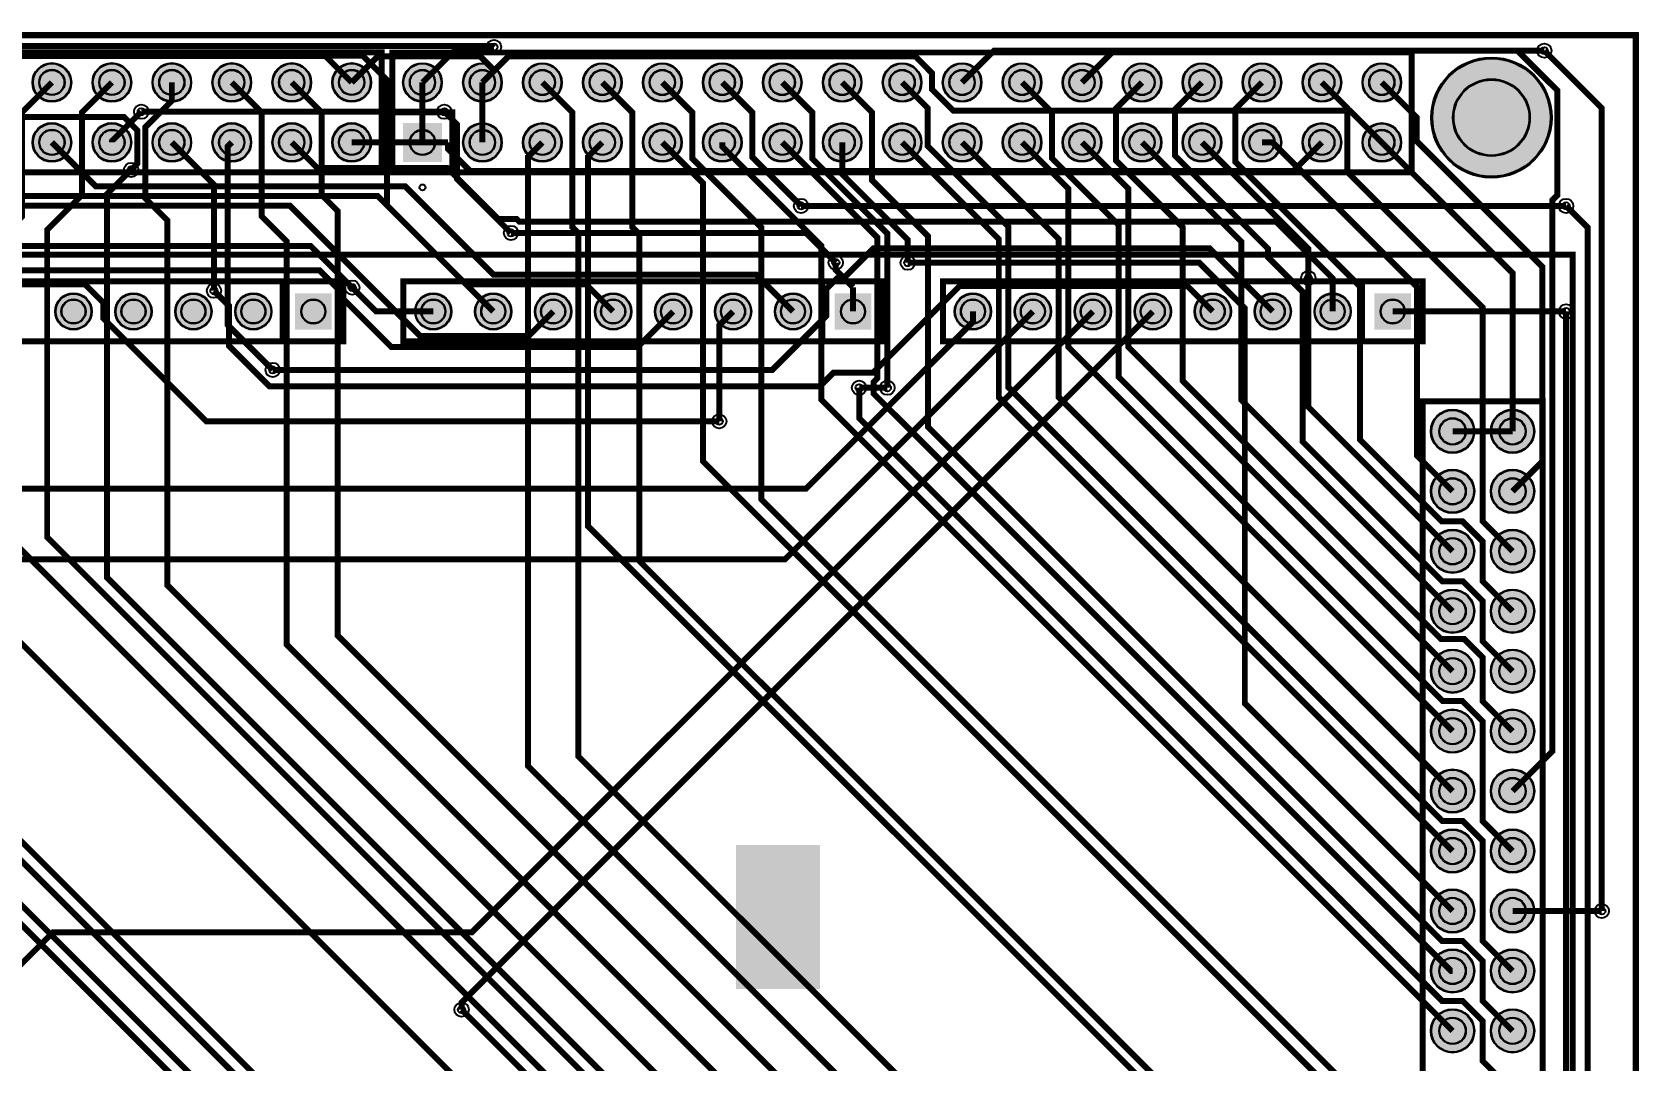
# Model space of a CAD drawing. Header units: millimetres. Extents: x -2 to 106, y 0 to 71.
# Drawn here: x 38.2 to 106.3, y 27.9 to 71.5 of the extents above; entities that cross this region are included whole.
import ezdxf

# ---------------------------------------------------------------- set-up
doc = ezdxf.new("R2010")
doc.units = ezdxf.units.MM
for name, color, linetype, true_color in [('BoardOutLine', 7, 'Continuous', 0xff00ff), ('BottomLayer', 7, 'Continuous', 0x0000ff), ('BottomSolderMaskLayer', 7, 'Continuous', 0xaa00ff), ('Hole', 7, 'Continuous', 0x222222), ('Multi-Layer', 7, 'Continuous', 0xc0c0c0), ('TopLayer', 7, 'Continuous', 0xff0000), ('TopSilkLayer', 7, 'Continuous', 0xffcc00), ('TopSolderMaskLayer', 7, 'Continuous', 0x800080)]:
    doc.layers.add(name, color=color, linetype=linetype, true_color=true_color)

msp = doc.modelspace()

# ---------------------------------------------------------------- hatches: boundary and pattern name
at = {"layer": 'BottomSolderMaskLayer'}
for points in [[(38.214, 69.368, 1), (39.865, 69.368, 1)], [(40.754, 69.368, 1), (42.405, 69.368, 1)], [(43.294, 69.368, 1), (44.945, 69.368, 1)], [(45.834, 69.368, 1), (47.485, 69.368, 1)], [(48.374, 69.368, 1), (50.025, 69.368, 1)], [(50.914, 69.368, 1), (52.565, 69.368, 1)], [(53.912, 69.367, 1), (55.562, 69.367, 1)], [(56.452, 69.367, 1), (58.102, 69.367, 1)], [(58.992, 69.367, 1), (60.642, 69.367, 1)], [(61.532, 69.367, 1), (63.182, 69.367, 1)], [(64.072, 69.367, 1), (65.722, 69.367, 1)], [(66.612, 69.367, 1), (68.262, 69.367, 1)], [(69.152, 69.367, 1), (70.802, 69.367, 1)], [(71.692, 69.367, 1), (73.342, 69.367, 1)], [(74.232, 69.367, 1), (75.882, 69.367, 1)], [(76.772, 69.367, 1), (78.423, 69.367, 1)], [(79.312, 69.367, 1), (80.963, 69.367, 1)], [(81.852, 69.367, 1), (83.503, 69.367, 1)], [(84.392, 69.367, 1), (86.043, 69.367, 1)], [(86.932, 69.367, 1), (88.583, 69.367, 1)], [(89.472, 69.367, 1), (91.123, 69.367, 1)], [(92.012, 69.367, 1), (93.663, 69.367, 1)], [(94.552, 69.367, 1), (96.203, 69.367, 1)], [(97.471, 67.88, 1), (102.572, 67.88, 1)], [(38.214, 66.828, 1), (39.865, 66.828, 1)], [(40.754, 66.828, 1), (42.405, 66.828, 1)], [(43.294, 66.828, 1), (44.945, 66.828, 1)], [(45.834, 66.828, 1), (47.485, 66.828, 1)], [(48.374, 66.828, 1), (50.025, 66.828, 1)], [(50.914, 66.828, 1), (52.565, 66.828, 1)], [(53.912, 67.653), (55.563, 67.653), (55.563, 66.002), (53.912, 66.002)], [(56.452, 66.827, 1), (58.102, 66.827, 1)], [(58.992, 66.827, 1), (60.642, 66.827, 1)], [(61.532, 66.827, 1), (63.182, 66.827, 1)], [(64.072, 66.827, 1), (65.722, 66.827, 1)], [(66.612, 66.827, 1), (68.262, 66.827, 1)], [(69.152, 66.827, 1), (70.802, 66.827, 1)], [(71.692, 66.827, 1), (73.342, 66.827, 1)], [(74.232, 66.827, 1), (75.882, 66.827, 1)], [(76.772, 66.827, 1), (78.423, 66.827, 1)], [(79.312, 66.827, 1), (80.963, 66.827, 1)], [(81.852, 66.827, 1), (83.503, 66.827, 1)], [(84.392, 66.827, 1), (86.043, 66.827, 1)], [(86.932, 66.827, 1), (88.583, 66.827, 1)], [(89.472, 66.827, 1), (91.123, 66.827, 1)], [(92.012, 66.827, 1), (93.663, 66.827, 1)], [(94.552, 66.827, 1), (96.203, 66.827, 1)], [(39.179, 59.665, 1), (40.73, 59.665, 1)], [(41.719, 59.665, 1), (43.27, 59.665, 1)], [(44.259, 59.665, 1), (45.81, 59.665, 1)], [(46.799, 59.665, 1), (48.35, 59.665, 1)], [(50.89, 58.889), (49.339, 58.889), (49.339, 60.44), (50.89, 60.44)], [(54.419, 59.665, 1), (55.97, 59.665, 1)], [(56.959, 59.665, 1), (58.51, 59.665, 1)], [(59.499, 59.665, 1), (61.05, 59.665, 1)], [(62.039, 59.665, 1), (63.59, 59.665, 1)], [(64.579, 59.665, 1), (66.13, 59.665, 1)], [(67.119, 59.665, 1), (68.67, 59.665, 1)], [(69.659, 59.665, 1), (71.21, 59.665, 1)], [(73.75, 58.889), (72.199, 58.889), (72.199, 60.44), (73.75, 60.44)], [(77.279, 59.665, 1), (78.83, 59.665, 1)], [(79.819, 59.665, 1), (81.37, 59.665, 1)], [(82.359, 59.665, 1), (83.91, 59.665, 1)], [(84.899, 59.665, 1), (86.45, 59.665, 1)], [(87.439, 59.665, 1), (88.99, 59.665, 1)], [(89.979, 59.665, 1), (91.53, 59.665, 1)], [(92.519, 59.665, 1), (94.07, 59.665, 1)], [(96.61, 58.889), (95.059, 58.889), (95.059, 60.44), (96.61, 60.44)], [(97.449, 54.585, 1), (99.3, 54.585, 1)], [(99.989, 54.585, 1), (101.84, 54.585, 1)], [(97.449, 52.045, 1), (99.3, 52.045, 1)], [(99.989, 52.045, 1), (101.84, 52.045, 1)], [(97.449, 49.505, 1), (99.3, 49.505, 1)], [(99.989, 49.505, 1), (101.84, 49.505, 1)], [(97.449, 46.965, 1), (99.3, 46.965, 1)], [(99.989, 46.965, 1), (101.84, 46.965, 1)], [(97.449, 44.425, 1), (99.3, 44.425, 1)], [(99.989, 44.425, 1), (101.84, 44.425, 1)], [(97.449, 41.885, 1), (99.3, 41.885, 1)], [(99.989, 41.885, 1), (101.84, 41.885, 1)], [(97.449, 39.345, 1), (99.3, 39.345, 1)], [(99.989, 39.345, 1), (101.84, 39.345, 1)], [(97.449, 36.805, 1), (99.3, 36.805, 1)], [(99.989, 36.805, 1), (101.84, 36.805, 1)], [(97.449, 34.265, 1), (99.3, 34.265, 1)], [(99.989, 34.265, 1), (101.84, 34.265, 1)], [(97.449, 31.725, 1), (99.3, 31.725, 1)], [(99.989, 31.725, 1), (101.84, 31.725, 1)], [(97.449, 29.185, 1), (99.3, 29.185, 1)], [(99.989, 29.185, 1), (101.84, 29.185, 1)]]:
    msp.add_hatch(color=256, dxfattribs=at).paths.add_polyline_path(points)
at = {"layer": 'Multi-Layer'}
for points in [[(38.24, 69.368, 1), (39.84, 69.368, 1)], [(40.78, 69.368, 1), (42.38, 69.368, 1)], [(43.32, 69.368, 1), (44.92, 69.368, 1)], [(45.86, 69.368, 1), (47.46, 69.368, 1)], [(48.4, 69.368, 1), (50, 69.368, 1)], [(50.94, 69.368, 1), (52.54, 69.368, 1)], [(53.937, 69.367, 1), (55.537, 69.367, 1)], [(56.477, 69.367, 1), (58.077, 69.367, 1)], [(59.017, 69.367, 1), (60.617, 69.367, 1)], [(61.557, 69.367, 1), (63.157, 69.367, 1)], [(64.097, 69.367, 1), (65.697, 69.367, 1)], [(66.637, 69.367, 1), (68.237, 69.367, 1)], [(69.177, 69.367, 1), (70.777, 69.367, 1)], [(71.717, 69.367, 1), (73.317, 69.367, 1)], [(74.257, 69.367, 1), (75.857, 69.367, 1)], [(76.797, 69.367, 1), (78.397, 69.367, 1)], [(79.337, 69.367, 1), (80.937, 69.367, 1)], [(81.877, 69.367, 1), (83.477, 69.367, 1)], [(84.417, 69.367, 1), (86.017, 69.367, 1)], [(86.957, 69.367, 1), (88.557, 69.367, 1)], [(89.497, 69.367, 1), (91.097, 69.367, 1)], [(92.037, 69.367, 1), (93.637, 69.367, 1)], [(94.577, 69.367, 1), (96.177, 69.367, 1)], [(38.24, 66.828, 1), (39.84, 66.828, 1)], [(40.78, 66.828, 1), (42.38, 66.828, 1)], [(43.32, 66.828, 1), (44.92, 66.828, 1)], [(45.86, 66.828, 1), (47.46, 66.828, 1)], [(48.4, 66.828, 1), (50, 66.828, 1)], [(50.94, 66.828, 1), (52.54, 66.828, 1)], [(53.937, 67.627), (55.537, 67.627), (55.537, 66.027), (53.937, 66.027)], [(56.477, 66.827, 1), (58.077, 66.827, 1)], [(59.017, 66.827, 1), (60.617, 66.827, 1)], [(61.557, 66.827, 1), (63.157, 66.827, 1)], [(64.097, 66.827, 1), (65.697, 66.827, 1)], [(66.637, 66.827, 1), (68.237, 66.827, 1)], [(69.177, 66.827, 1), (70.777, 66.827, 1)], [(71.717, 66.827, 1), (73.317, 66.827, 1)], [(74.257, 66.827, 1), (75.857, 66.827, 1)], [(76.797, 66.827, 1), (78.397, 66.827, 1)], [(79.337, 66.827, 1), (80.937, 66.827, 1)], [(81.877, 66.827, 1), (83.477, 66.827, 1)], [(84.417, 66.827, 1), (86.017, 66.827, 1)], [(86.957, 66.827, 1), (88.557, 66.827, 1)], [(89.497, 66.827, 1), (91.097, 66.827, 1)], [(92.037, 66.827, 1), (93.637, 66.827, 1)], [(94.577, 66.827, 1), (96.177, 66.827, 1)], [(39.204, 59.665, 1), (40.704, 59.665, 1)], [(41.744, 59.665, 1), (43.244, 59.665, 1)], [(44.284, 59.665, 1), (45.784, 59.665, 1)], [(46.824, 59.665, 1), (48.324, 59.665, 1)], [(50.865, 58.915), (49.365, 58.915), (49.365, 60.415), (50.865, 60.415)], [(54.445, 59.665, 1), (55.945, 59.665, 1)], [(56.985, 59.665, 1), (58.485, 59.665, 1)], [(59.525, 59.665, 1), (61.025, 59.665, 1)], [(62.065, 59.665, 1), (63.565, 59.665, 1)], [(64.605, 59.665, 1), (66.105, 59.665, 1)], [(67.145, 59.665, 1), (68.645, 59.665, 1)], [(69.685, 59.665, 1), (71.185, 59.665, 1)], [(73.725, 58.915), (72.225, 58.915), (72.225, 60.415), (73.725, 60.415)], [(77.305, 59.665, 1), (78.805, 59.665, 1)], [(79.845, 59.665, 1), (81.345, 59.665, 1)], [(82.385, 59.665, 1), (83.885, 59.665, 1)], [(84.925, 59.665, 1), (86.425, 59.665, 1)], [(87.465, 59.665, 1), (88.965, 59.665, 1)], [(90.005, 59.665, 1), (91.505, 59.665, 1)], [(92.545, 59.665, 1), (94.045, 59.665, 1)], [(96.585, 58.915), (95.085, 58.915), (95.085, 60.415), (96.585, 60.415)], [(97.475, 54.585, 1), (99.275, 54.585, 1)], [(100.015, 54.585, 1), (101.815, 54.585, 1)], [(97.475, 52.045, 1), (99.275, 52.045, 1)], [(100.015, 52.045, 1), (101.815, 52.045, 1)], [(97.475, 49.505, 1), (99.275, 49.505, 1)], [(100.015, 49.505, 1), (101.815, 49.505, 1)], [(97.475, 46.965, 1), (99.275, 46.965, 1)], [(100.015, 46.965, 1), (101.815, 46.965, 1)], [(97.475, 44.425, 1), (99.275, 44.425, 1)], [(100.015, 44.425, 1), (101.815, 44.425, 1)], [(97.475, 41.885, 1), (99.275, 41.885, 1)], [(100.015, 41.885, 1), (101.815, 41.885, 1)], [(97.475, 39.345, 1), (99.275, 39.345, 1)], [(100.015, 39.345, 1), (101.815, 39.345, 1)], [(97.475, 36.805, 1), (99.275, 36.805, 1)], [(100.015, 36.805, 1), (101.815, 36.805, 1)], [(97.475, 34.265, 1), (99.275, 34.265, 1)], [(100.015, 34.265, 1), (101.815, 34.265, 1)], [(97.475, 31.725, 1), (99.275, 31.725, 1)], [(100.015, 31.725, 1), (101.815, 31.725, 1)], [(97.475, 29.185, 1), (99.275, 29.185, 1)], [(100.015, 29.185, 1), (101.815, 29.185, 1)]]:
    msp.add_hatch(color=256, dxfattribs=at).paths.add_polyline_path(points)
at = {"layer": 'TopSilkLayer'}
msp.add_hatch(color=256, dxfattribs=at).paths.add_polyline_path([(68.021, 37.059), (71.577, 37.059), (71.577, 30.963), (68.021, 30.963), (68.021, 37.059)])
at = {"layer": 'TopSolderMaskLayer'}
for points in [[(38.214, 69.368, 1), (39.865, 69.368, 1)], [(40.754, 69.368, 1), (42.405, 69.368, 1)], [(43.294, 69.368, 1), (44.945, 69.368, 1)], [(45.834, 69.368, 1), (47.485, 69.368, 1)], [(48.374, 69.368, 1), (50.025, 69.368, 1)], [(50.914, 69.368, 1), (52.565, 69.368, 1)], [(53.912, 69.367, 1), (55.562, 69.367, 1)], [(56.452, 69.367, 1), (58.102, 69.367, 1)], [(58.992, 69.367, 1), (60.642, 69.367, 1)], [(61.532, 69.367, 1), (63.182, 69.367, 1)], [(64.072, 69.367, 1), (65.722, 69.367, 1)], [(66.612, 69.367, 1), (68.262, 69.367, 1)], [(69.152, 69.367, 1), (70.802, 69.367, 1)], [(71.692, 69.367, 1), (73.342, 69.367, 1)], [(74.232, 69.367, 1), (75.882, 69.367, 1)], [(76.772, 69.367, 1), (78.423, 69.367, 1)], [(79.312, 69.367, 1), (80.963, 69.367, 1)], [(81.852, 69.367, 1), (83.503, 69.367, 1)], [(84.392, 69.367, 1), (86.043, 69.367, 1)], [(86.932, 69.367, 1), (88.583, 69.367, 1)], [(89.472, 69.367, 1), (91.123, 69.367, 1)], [(92.012, 69.367, 1), (93.663, 69.367, 1)], [(94.552, 69.367, 1), (96.203, 69.367, 1)], [(97.471, 67.88, 1), (102.572, 67.88, 1)], [(38.214, 66.828, 1), (39.865, 66.828, 1)], [(40.754, 66.828, 1), (42.405, 66.828, 1)], [(43.294, 66.828, 1), (44.945, 66.828, 1)], [(45.834, 66.828, 1), (47.485, 66.828, 1)], [(48.374, 66.828, 1), (50.025, 66.828, 1)], [(50.914, 66.828, 1), (52.565, 66.828, 1)], [(53.912, 67.653), (55.563, 67.653), (55.563, 66.002), (53.912, 66.002)], [(56.452, 66.827, 1), (58.102, 66.827, 1)], [(58.992, 66.827, 1), (60.642, 66.827, 1)], [(61.532, 66.827, 1), (63.182, 66.827, 1)], [(64.072, 66.827, 1), (65.722, 66.827, 1)], [(66.612, 66.827, 1), (68.262, 66.827, 1)], [(69.152, 66.827, 1), (70.802, 66.827, 1)], [(71.692, 66.827, 1), (73.342, 66.827, 1)], [(74.232, 66.827, 1), (75.882, 66.827, 1)], [(76.772, 66.827, 1), (78.423, 66.827, 1)], [(79.312, 66.827, 1), (80.963, 66.827, 1)], [(81.852, 66.827, 1), (83.503, 66.827, 1)], [(84.392, 66.827, 1), (86.043, 66.827, 1)], [(86.932, 66.827, 1), (88.583, 66.827, 1)], [(89.472, 66.827, 1), (91.123, 66.827, 1)], [(92.012, 66.827, 1), (93.663, 66.827, 1)], [(94.552, 66.827, 1), (96.203, 66.827, 1)], [(39.179, 59.665, 1), (40.73, 59.665, 1)], [(41.719, 59.665, 1), (43.27, 59.665, 1)], [(44.259, 59.665, 1), (45.81, 59.665, 1)], [(46.799, 59.665, 1), (48.35, 59.665, 1)], [(50.89, 58.889), (49.339, 58.889), (49.339, 60.44), (50.89, 60.44)], [(54.419, 59.665, 1), (55.97, 59.665, 1)], [(56.959, 59.665, 1), (58.51, 59.665, 1)], [(59.499, 59.665, 1), (61.05, 59.665, 1)], [(62.039, 59.665, 1), (63.59, 59.665, 1)], [(64.579, 59.665, 1), (66.13, 59.665, 1)], [(67.119, 59.665, 1), (68.67, 59.665, 1)], [(69.659, 59.665, 1), (71.21, 59.665, 1)], [(73.75, 58.889), (72.199, 58.889), (72.199, 60.44), (73.75, 60.44)], [(77.279, 59.665, 1), (78.83, 59.665, 1)], [(79.819, 59.665, 1), (81.37, 59.665, 1)], [(82.359, 59.665, 1), (83.91, 59.665, 1)], [(84.899, 59.665, 1), (86.45, 59.665, 1)], [(87.439, 59.665, 1), (88.99, 59.665, 1)], [(89.979, 59.665, 1), (91.53, 59.665, 1)], [(92.519, 59.665, 1), (94.07, 59.665, 1)], [(96.61, 58.889), (95.059, 58.889), (95.059, 60.44), (96.61, 60.44)], [(97.449, 54.585, 1), (99.3, 54.585, 1)], [(99.989, 54.585, 1), (101.84, 54.585, 1)], [(97.449, 52.045, 1), (99.3, 52.045, 1)], [(99.989, 52.045, 1), (101.84, 52.045, 1)], [(97.449, 49.505, 1), (99.3, 49.505, 1)], [(99.989, 49.505, 1), (101.84, 49.505, 1)], [(97.449, 46.965, 1), (99.3, 46.965, 1)], [(99.989, 46.965, 1), (101.84, 46.965, 1)], [(97.449, 44.425, 1), (99.3, 44.425, 1)], [(99.989, 44.425, 1), (101.84, 44.425, 1)], [(97.449, 41.885, 1), (99.3, 41.885, 1)], [(99.989, 41.885, 1), (101.84, 41.885, 1)], [(97.449, 39.345, 1), (99.3, 39.345, 1)], [(99.989, 39.345, 1), (101.84, 39.345, 1)], [(97.449, 36.805, 1), (99.3, 36.805, 1)], [(99.989, 36.805, 1), (101.84, 36.805, 1)], [(97.449, 34.265, 1), (99.3, 34.265, 1)], [(99.989, 34.265, 1), (101.84, 34.265, 1)], [(97.449, 31.725, 1), (99.3, 31.725, 1)], [(99.989, 31.725, 1), (101.84, 31.725, 1)], [(97.449, 29.185, 1), (99.3, 29.185, 1)], [(99.989, 29.185, 1), (101.84, 29.185, 1)]]:
    msp.add_hatch(color=256, dxfattribs=at).paths.add_polyline_path(points)

# ---------------------------------------------------------------- linework, layer by layer
at = {"layer": 'BoardOutLine', "const_width": 0.254}
msp.add_lwpolyline([(106.139, 0), (-0.061, 0), (-0.061, 71.365), (106.139, 71.365), (106.139, 0)], close=True, dxfattribs=at)
at = {"layer": 'BottomLayer', "const_width": 0.254}
for points in [[(54.737, 69.368), (56.238, 70.869), (57.768, 70.869), (57.768, 70.869)], [(82.677, 69.368), (84.025, 70.715), (101.127, 70.715), (102.806, 69.036), (102.806, 64.589), (102.596, 64.379), (102.596, 41.026), (100.915, 39.345)], [(102.262, 70.714), (104.695, 68.281), (104.695, 34.265)], [(57.735, 59.665), (53.239, 64.16), (53.239, 69.467), (52.209, 70.497), (25.899, 70.497), (25.2, 69.797), (25.2, 68.673), (26.34, 67.533), (26.34, 66.828)], [(55.78, 15.656), (27.051, 44.385), (27.051, 62.897), (25.07, 64.878), (25.07, 68.098), (23.8, 69.368)], [(65.355, 11.405), (64.294, 10.344), (59.854, 10.344), (59.005, 11.193), (59.005, 13.26), (27.61, 44.655), (27.61, 68.098), (26.34, 69.368)], [(28.88, 69.368), (30.083, 68.164), (30.083, 44.051), (62.729, 11.405), (62.815, 11.405)], [(61.087, 13.875), (31.265, 43.697), (31.265, 60.689), (32.551, 61.975), (32.551, 68.236), (31.42, 69.368)], [(71.945, 11.405), (33.763, 49.586), (33.763, 60.825), (35.295, 62.357), (35.295, 68.163), (36.5, 69.368)], [(75.515, 11.405), (75.515, 11.794), (36.299, 51.009), (36.299, 62.207), (37.77, 63.678), (37.77, 68.098), (39.04, 69.368)], [(41.58, 69.368), (40.31, 68.098), (40.31, 64.594), (38.839, 63.123), (38.839, 50.099), (77.533, 11.405), (78.055, 11.405)], [(80.595, 11.405), (43.928, 48.071), (43.928, 63.526), (43.003, 64.451), (43.003, 67.476), (44.12, 68.593), (44.12, 69.368)], [(83.135, 11.405), (48.989, 45.55), (48.989, 62.63), (47.93, 63.689), (47.93, 68.098), (46.66, 69.368)], [(85.675, 11.405), (51.146, 45.933), (51.146, 63.918), (50.47, 64.594), (50.47, 68.098), (49.2, 69.368)], [(54.737, 69.368), (54.737, 66.828)], [(57.277, 69.368), (57.277, 66.828)], [(90.755, 11.405), (61.34, 40.82), (61.34, 62.983), (61.087, 63.236), (61.087, 68.098), (59.817, 69.368)], [(100.915, 13.945), (99.645, 15.215), (97.806, 15.215), (63.925, 49.095), (63.925, 62.938), (63.627, 63.236), (63.627, 68.098), (62.357, 69.368)], [(100.915, 19.025), (99.645, 20.295), (99.645, 21.986), (98.796, 22.835), (97.961, 22.835), (69.099, 51.696), (69.099, 63.216), (66.167, 66.148), (66.167, 68.098), (64.897, 69.368)], [(67.437, 69.368), (68.707, 68.098), (68.707, 66.206), (70.777, 64.137)], [(74.433, 56.433), (74.433, 62.962), (71.247, 66.148), (71.247, 68.098), (69.977, 69.368)], [(100.915, 29.185), (99.645, 30.455), (99.645, 32.146), (98.796, 32.995), (97.927, 32.995), (76.156, 54.765), (76.156, 62.851), (73.787, 65.22), (73.787, 68.098), (72.517, 69.368)], [(100.915, 31.725), (99.644, 32.995), (99.644, 37.241), (98.809, 38.075), (97.939, 38.075), (79.562, 56.453), (79.562, 63.253), (76.144, 66.671), (76.144, 68.28), (75.057, 69.368)], [(100.915, 36.805), (99.645, 38.075), (99.645, 42.307), (98.797, 43.155), (97.961, 43.155), (84.233, 56.882), (84.233, 63.322), (81.407, 66.148), (81.407, 68.098), (80.137, 69.368)], [(100.915, 41.885), (99.646, 43.153), (99.646, 45.007), (98.869, 45.784), (97.885, 45.784), (86.946, 56.723), (86.946, 63.234), (84.121, 66.059), (84.121, 68.271), (85.217, 69.368)], [(87.757, 69.368), (86.62, 68.23), (86.62, 66.26), (90.555, 62.324), (90.555, 61.964), (92.025, 60.495), (92.025, 54.148), (97.938, 48.235), (98.811, 48.235), (99.645, 47.401), (99.645, 45.695), (100.915, 44.425)], [(100.915, 46.965), (99.645, 48.234), (99.645, 49.925), (98.796, 50.774), (97.91, 50.774), (94.446, 54.238), (94.446, 60.728), (89.167, 66.008), (89.167, 68.237), (90.297, 69.368)], [(100.915, 49.505), (99.645, 50.774), (99.645, 59.844), (93.919, 65.569), (93.919, 68.285), (92.837, 69.368)], [(100.915, 52.045), (102.175, 53.305), (102.175, 61.557), (96.859, 66.873), (96.859, 67.886), (95.377, 69.368)], [(41.58, 66.828), (41.58, 66.882), (42.827, 68.128)], [(58.487, 62.994), (56.196, 65.285), (56.196, 67.6), (55.667, 68.128)], [(44.12, 66.828), (45.905, 65.042), (45.905, 60.542)], [(48.393, 57.188), (46.491, 59.09), (46.491, 66.659), (46.66, 66.828)], [(88.215, 11.405), (59.208, 40.411), (59.208, 66.218), (59.817, 66.828)], [(98.375, 13.945), (61.748, 50.571), (61.748, 66.218), (62.357, 66.828)], [(64.897, 66.828), (66.625, 65.1), (66.625, 53.315), (98.375, 21.565)], [(67.437, 66.828), (67.437, 66.648), (71.639, 62.446), (71.639, 55.92), (98.375, 29.185)], [(69.977, 66.828), (74.006, 62.799), (74.006, 56.834), (73.847, 56.675), (73.847, 56.19), (98.313, 31.725), (98.375, 31.725)], [(75.295, 61.731), (75.295, 62.703), (72.517, 65.481), (72.517, 66.828)], [(75.057, 66.828), (79.153, 62.732), (79.153, 56.026), (98.375, 36.805)], [(77.597, 66.828), (81.692, 62.732), (81.692, 56.027), (98.375, 39.345)], [(80.137, 66.828), (82.101, 64.864), (82.101, 58.158), (98.375, 41.885)], [(98.375, 44.425), (84.643, 58.156), (84.643, 64.861), (82.677, 66.828)], [(98.375, 46.965), (89.421, 55.918), (89.421, 62.624), (85.217, 66.828)], [(87.757, 66.828), (92.263, 62.322), (92.263, 61.085)], [(98.375, 52.045), (96.866, 53.553), (96.866, 60.712), (90.75, 66.828), (90.297, 66.828)], [(100.915, 54.585), (100.915, 61.29), (95.377, 66.828)], [(73.599, 16.167), (41.375, 48.391), (41.375, 64.643), (42.396, 65.663)], [(103.182, 64.137), (104.099, 63.221), (104.099, 21.565)], [(72.975, 60.694), (72.246, 61.423), (72.246, 61.736)], [(55.195, 59.665), (52.771, 59.665), (51.761, 60.675)], [(72.975, 59.665), (72.975, 60.694)], [(67.895, 59.665), (67.306, 59.076), (67.306, 55.011)], [(76.581, 5.791), (78.5, 7.71), (90.217, 7.71), (95.182, 12.675), (101.319, 12.675), (103.182, 14.538), (103.182, 59.665)], [(100.915, 26.645), (99.645, 27.915), (99.645, 29.606), (98.796, 30.455), (97.927, 30.455), (73.237, 55.145), (73.237, 56.433)], [(56.394, 30.085), (74.041, 12.439), (74.041, 5.791)]]:
    msp.add_lwpolyline(points, dxfattribs=at)
at = {"layer": 'BottomSolderMaskLayer'}
for centre, radius in [((39.04, 69.368), 0.825), ((41.58, 69.368), 0.825), ((44.12, 69.368), 0.825), ((46.66, 69.368), 0.825), ((49.2, 69.368), 0.825), ((51.74, 69.368), 0.825), ((54.737, 69.367), 0.825), ((57.277, 69.367), 0.825), ((59.817, 69.367), 0.825), ((62.357, 69.367), 0.825), ((64.897, 69.367), 0.825), ((67.437, 69.367), 0.825), ((69.977, 69.367), 0.825), ((72.517, 69.367), 0.825), ((75.057, 69.367), 0.825), ((77.597, 69.367), 0.825), ((80.137, 69.367), 0.825), ((82.677, 69.367), 0.825), ((85.217, 69.367), 0.825), ((87.757, 69.367), 0.825), ((90.297, 69.367), 0.825), ((92.837, 69.367), 0.825), ((95.377, 69.367), 0.825), ((100.022, 67.88), 2.551), ((39.04, 69.368), 0.542), ((41.58, 69.368), 0.542), ((44.12, 69.368), 0.542), ((46.66, 69.368), 0.542), ((49.2, 69.368), 0.542), ((51.74, 69.368), 0.542), ((54.737, 69.367), 0.542), ((57.277, 69.367), 0.542), ((59.817, 69.367), 0.542), ((62.357, 69.367), 0.542), ((64.897, 69.367), 0.542), ((67.437, 69.367), 0.542), ((69.977, 69.367), 0.542), ((72.517, 69.367), 0.542), ((75.057, 69.367), 0.542), ((77.597, 69.367), 0.542), ((80.137, 69.367), 0.542), ((82.677, 69.367), 0.542), ((85.217, 69.367), 0.542), ((87.757, 69.367), 0.542), ((90.297, 69.367), 0.542), ((92.837, 69.367), 0.542), ((95.377, 69.367), 0.542), ((100.021, 67.88), 1.633), ((39.04, 66.828), 0.825), ((41.58, 66.828), 0.825), ((44.12, 66.828), 0.825), ((46.66, 66.828), 0.825), ((49.2, 66.828), 0.825), ((51.74, 66.828), 0.825), ((57.277, 66.827), 0.825), ((59.817, 66.827), 0.825), ((62.357, 66.827), 0.825), ((64.897, 66.827), 0.825), ((67.437, 66.827), 0.825), ((69.977, 66.827), 0.825), ((72.517, 66.827), 0.825), ((75.057, 66.827), 0.825), ((77.597, 66.827), 0.825), ((80.137, 66.827), 0.825), ((82.677, 66.827), 0.825), ((85.217, 66.827), 0.825), ((87.757, 66.827), 0.825), ((90.297, 66.827), 0.825), ((92.837, 66.827), 0.825), ((95.377, 66.827), 0.825), ((39.04, 66.828), 0.542), ((41.58, 66.828), 0.542), ((44.12, 66.828), 0.542), ((46.66, 66.828), 0.542), ((49.2, 66.828), 0.542), ((51.74, 66.828), 0.542), ((54.737, 66.827), 0.542), ((57.277, 66.827), 0.542), ((59.817, 66.827), 0.542), ((62.357, 66.827), 0.542), ((64.897, 66.827), 0.542), ((67.437, 66.827), 0.542), ((69.977, 66.827), 0.542), ((72.517, 66.827), 0.542), ((75.057, 66.827), 0.542), ((77.597, 66.827), 0.542), ((80.137, 66.827), 0.542), ((82.677, 66.827), 0.542), ((85.217, 66.827), 0.542), ((87.757, 66.827), 0.542), ((90.297, 66.827), 0.542), ((92.837, 66.827), 0.542), ((95.377, 66.827), 0.542), ((39.954, 59.665), 0.775), ((39.955, 59.665), 0.517), ((42.494, 59.665), 0.775), ((42.495, 59.665), 0.517), ((45.034, 59.665), 0.775), ((45.035, 59.665), 0.517), ((47.574, 59.665), 0.775), ((47.575, 59.665), 0.517), ((50.115, 59.665), 0.517), ((55.195, 59.665), 0.775), ((55.195, 59.665), 0.517), ((57.735, 59.665), 0.775), ((57.735, 59.665), 0.517), ((60.275, 59.665), 0.775), ((60.275, 59.665), 0.517), ((62.815, 59.665), 0.775), ((62.815, 59.665), 0.517), ((65.355, 59.665), 0.775), ((65.355, 59.665), 0.517), ((67.895, 59.665), 0.775), ((67.895, 59.665), 0.517), ((70.435, 59.665), 0.775), ((70.435, 59.665), 0.517), ((72.975, 59.665), 0.517), ((78.055, 59.665), 0.775), ((78.055, 59.665), 0.517), ((80.595, 59.665), 0.775), ((80.595, 59.665), 0.517), ((83.135, 59.665), 0.775), ((83.135, 59.665), 0.517), ((85.675, 59.665), 0.775), ((85.675, 59.665), 0.517), ((88.215, 59.665), 0.775), ((88.215, 59.665), 0.517), ((90.755, 59.665), 0.775), ((90.755, 59.665), 0.517), ((93.295, 59.665), 0.775), ((93.295, 59.665), 0.517), ((95.835, 59.665), 0.517), ((98.375, 54.585), 0.925), ((98.375, 54.585), 0.566), ((100.915, 54.585), 0.925), ((100.915, 54.585), 0.566), ((98.375, 52.045), 0.925), ((98.375, 52.045), 0.566), ((100.915, 52.045), 0.925), ((100.915, 52.045), 0.566), ((98.375, 49.505), 0.925), ((100.915, 49.505), 0.925), ((98.375, 49.505), 0.566), ((100.915, 49.505), 0.566), ((98.375, 46.965), 0.925), ((100.915, 46.965), 0.925), ((98.375, 46.965), 0.566), ((100.915, 46.965), 0.566), ((98.375, 44.425), 0.925), ((98.375, 44.425), 0.566), ((100.915, 44.425), 0.925), ((100.915, 44.425), 0.566), ((98.375, 41.885), 0.925), ((98.375, 41.885), 0.566), ((100.915, 41.885), 0.925), ((100.915, 41.885), 0.566), ((98.375, 39.345), 0.925), ((100.915, 39.345), 0.925), ((98.375, 39.345), 0.566), ((100.915, 39.345), 0.566), ((98.375, 36.805), 0.925), ((100.915, 36.805), 0.925), ((98.375, 36.805), 0.566), ((100.915, 36.805), 0.566), ((98.375, 34.265), 0.925), ((98.375, 34.265), 0.566), ((100.915, 34.265), 0.925), ((100.915, 34.265), 0.566), ((98.375, 31.725), 0.925), ((98.375, 31.725), 0.566), ((100.915, 31.725), 0.925), ((100.915, 31.725), 0.566), ((98.375, 29.185), 0.925), ((100.915, 29.185), 0.925), ((98.375, 29.185), 0.566), ((100.915, 29.185), 0.566)]:
    msp.add_circle(centre, radius, dxfattribs=at)
at = {"layer": 'Hole'}
for centre in [(57.768, 70.869), (102.262, 70.714), (42.826, 68.128), (55.667, 68.128), (42.396, 65.663), (70.777, 64.137), (103.182, 64.137), (58.487, 62.994), (72.246, 61.735), (75.295, 61.731), (45.905, 60.542), (51.761, 60.675), (92.263, 61.084), (103.182, 59.665), (48.393, 57.188), (73.237, 56.433), (74.433, 56.433), (67.306, 55.011), (104.695, 34.265), (56.394, 30.085)]:
    msp.add_circle(centre, 0.152, dxfattribs=at)
at = {"layer": 'Multi-Layer'}
for centre, radius in [((57.768, 70.869), 0.305), ((102.262, 70.714), 0.305), ((39.04, 69.368), 0.8), ((41.58, 69.368), 0.8), ((44.12, 69.368), 0.8), ((46.66, 69.368), 0.8), ((49.2, 69.368), 0.8), ((51.74, 69.368), 0.8), ((54.737, 69.367), 0.8), ((57.277, 69.367), 0.8), ((59.817, 69.367), 0.8), ((62.357, 69.367), 0.8), ((64.897, 69.367), 0.8), ((67.437, 69.367), 0.8), ((69.977, 69.367), 0.8), ((72.517, 69.367), 0.8), ((75.057, 69.367), 0.8), ((77.597, 69.367), 0.8), ((80.137, 69.367), 0.8), ((82.677, 69.367), 0.8), ((85.217, 69.367), 0.8), ((87.757, 69.367), 0.8), ((90.297, 69.367), 0.8), ((92.837, 69.367), 0.8), ((95.377, 69.367), 0.8), ((100.022, 67.88), 2.5), ((39.04, 69.368), 0.525), ((41.58, 69.368), 0.525), ((44.12, 69.368), 0.525), ((46.66, 69.368), 0.525), ((49.2, 69.368), 0.525), ((51.74, 69.368), 0.525), ((54.737, 69.367), 0.525), ((57.277, 69.367), 0.525), ((59.817, 69.367), 0.525), ((62.357, 69.367), 0.525), ((64.897, 69.367), 0.525), ((67.437, 69.367), 0.525), ((69.977, 69.367), 0.525), ((72.517, 69.367), 0.525), ((75.057, 69.367), 0.525), ((77.597, 69.367), 0.525), ((80.137, 69.367), 0.525), ((82.677, 69.367), 0.525), ((85.217, 69.367), 0.525), ((87.757, 69.367), 0.525), ((90.297, 69.367), 0.525), ((92.837, 69.367), 0.525), ((95.377, 69.367), 0.525), ((100.021, 67.88), 1.6), ((42.826, 68.128), 0.305), ((55.667, 68.128), 0.305), ((39.04, 66.828), 0.8), ((41.58, 66.828), 0.8), ((44.12, 66.828), 0.8), ((46.66, 66.828), 0.8), ((49.2, 66.828), 0.8), ((51.74, 66.828), 0.8), ((57.277, 66.827), 0.8), ((59.817, 66.827), 0.8), ((62.357, 66.827), 0.8), ((64.897, 66.827), 0.8), ((67.437, 66.827), 0.8), ((69.977, 66.827), 0.8), ((72.517, 66.827), 0.8), ((75.057, 66.827), 0.8), ((77.597, 66.827), 0.8), ((80.137, 66.827), 0.8), ((82.677, 66.827), 0.8), ((85.217, 66.827), 0.8), ((87.757, 66.827), 0.8), ((90.297, 66.827), 0.8), ((92.837, 66.827), 0.8), ((95.377, 66.827), 0.8), ((39.04, 66.828), 0.525), ((41.58, 66.828), 0.525), ((44.12, 66.828), 0.525), ((46.66, 66.828), 0.525), ((49.2, 66.828), 0.525), ((51.74, 66.828), 0.525), ((54.737, 66.827), 0.525), ((57.277, 66.827), 0.525), ((59.817, 66.827), 0.525), ((62.357, 66.827), 0.525), ((64.897, 66.827), 0.525), ((67.437, 66.827), 0.525), ((69.977, 66.827), 0.525), ((72.517, 66.827), 0.525), ((75.057, 66.827), 0.525), ((77.597, 66.827), 0.525), ((80.137, 66.827), 0.525), ((82.677, 66.827), 0.525), ((85.217, 66.827), 0.525), ((87.757, 66.827), 0.525), ((90.297, 66.827), 0.525), ((92.837, 66.827), 0.525), ((95.377, 66.827), 0.525), ((42.396, 65.663), 0.305), ((70.777, 64.137), 0.305), ((103.182, 64.137), 0.305), ((58.487, 62.994), 0.305), ((72.246, 61.735), 0.305), ((75.295, 61.731), 0.305), ((92.263, 61.084), 0.305), ((45.905, 60.542), 0.305), ((51.761, 60.675), 0.305), ((39.954, 59.665), 0.75), ((39.955, 59.665), 0.5), ((42.494, 59.665), 0.75), ((42.495, 59.665), 0.5), ((45.034, 59.665), 0.75), ((45.035, 59.665), 0.5), ((47.574, 59.665), 0.75), ((47.575, 59.665), 0.5), ((50.115, 59.665), 0.5), ((55.195, 59.665), 0.75), ((55.195, 59.665), 0.5), ((57.735, 59.665), 0.75), ((57.735, 59.665), 0.5), ((60.275, 59.665), 0.75), ((60.275, 59.665), 0.5), ((62.815, 59.665), 0.75), ((62.815, 59.665), 0.5), ((65.355, 59.665), 0.75), ((65.355, 59.665), 0.5), ((67.895, 59.665), 0.75), ((67.895, 59.665), 0.5), ((70.435, 59.665), 0.75), ((70.435, 59.665), 0.5), ((72.975, 59.665), 0.5), ((78.055, 59.665), 0.75), ((78.055, 59.665), 0.5), ((80.595, 59.665), 0.75), ((80.595, 59.665), 0.5), ((83.135, 59.665), 0.75), ((83.135, 59.665), 0.5), ((85.675, 59.665), 0.75), ((85.675, 59.665), 0.5), ((88.215, 59.665), 0.75), ((88.215, 59.665), 0.5), ((90.755, 59.665), 0.75), ((90.755, 59.665), 0.5), ((93.295, 59.665), 0.75), ((93.295, 59.665), 0.5), ((95.835, 59.665), 0.5), ((103.182, 59.665), 0.305), ((48.393, 57.188), 0.305), ((73.237, 56.433), 0.305), ((74.433, 56.433), 0.305), ((67.306, 55.011), 0.305), ((98.375, 54.585), 0.9), ((98.375, 54.585), 0.55), ((100.915, 54.585), 0.9), ((100.915, 54.585), 0.55), ((98.375, 52.045), 0.9), ((98.375, 52.045), 0.55), ((100.915, 52.045), 0.9), ((100.915, 52.045), 0.55), ((98.375, 49.505), 0.9), ((100.915, 49.505), 0.9), ((98.375, 49.505), 0.55), ((100.915, 49.505), 0.55), ((98.375, 46.965), 0.9), ((100.915, 46.965), 0.9), ((98.375, 46.965), 0.55), ((100.915, 46.965), 0.55), ((98.375, 44.425), 0.9), ((98.375, 44.425), 0.55), ((100.915, 44.425), 0.9), ((100.915, 44.425), 0.55), ((98.375, 41.885), 0.9), ((98.375, 41.885), 0.55), ((100.915, 41.885), 0.9), ((100.915, 41.885), 0.55), ((98.375, 39.345), 0.9), ((100.915, 39.345), 0.9), ((98.375, 39.345), 0.55), ((100.915, 39.345), 0.55), ((98.375, 36.805), 0.9), ((100.915, 36.805), 0.9), ((98.375, 36.805), 0.55), ((100.915, 36.805), 0.55), ((98.375, 34.265), 0.9), ((98.375, 34.265), 0.55), ((100.915, 34.265), 0.9), ((100.915, 34.265), 0.55), ((104.695, 34.265), 0.305), ((98.375, 31.725), 0.9), ((98.375, 31.725), 0.55), ((100.915, 31.725), 0.9), ((100.915, 31.725), 0.55), ((56.394, 30.085), 0.305), ((98.375, 29.185), 0.9), ((100.915, 29.185), 0.9), ((98.375, 29.185), 0.55), ((100.915, 29.185), 0.55)]:
    msp.add_circle(centre, radius, dxfattribs=at)
at = {"layer": 'TopLayer', "const_width": 0.254}
for points in [[(57.768, 70.869), (57.731, 70.907), (20.259, 70.907), (18.72, 69.368)], [(102.262, 70.714), (78.944, 70.714), (77.597, 69.368)], [(51.74, 69.368), (50.616, 70.492), (22.384, 70.492), (21.26, 69.368)], [(58.079, 70.169), (57.782, 69.873), (57.782, 69.873), (57.187, 70.468), (52.84, 70.468), (51.74, 69.368)], [(58.079, 70.169), (57.277, 69.368)], [(58.079, 70.169), (58.38, 70.471), (75.616, 70.471), (76.327, 69.759), (76.327, 69.07), (77.227, 68.17), (94.035, 68.17), (95.377, 66.828)], [(33.96, 69.368), (35.418, 67.909), (42.085, 67.909), (42.661, 67.333), (42.661, 65.929), (42.396, 65.663)], [(55.667, 68.128), (42.827, 68.128)], [(51.761, 60.675), (49.992, 62.444), (28.184, 62.444), (23.8, 66.828)], [(28.88, 66.828), (31.562, 64.146), (49.119, 64.146), (54.644, 58.62), (59.23, 58.62), (60.275, 59.665)], [(31.42, 66.828), (33.694, 64.554), (52.846, 64.554), (56.581, 60.819), (61.66, 60.819), (62.815, 59.665)], [(39.04, 66.828), (40.906, 64.962), (54.01, 64.962), (57.744, 61.228), (68.871, 61.228), (70.435, 59.665)], [(93.295, 59.665), (93.295, 61.068), (90.886, 63.476), (58.834, 63.476), (58.729, 63.58), (57.953, 63.58), (55.788, 65.745), (50.282, 65.745), (49.2, 66.828)], [(54.737, 66.828), (51.74, 66.828), (51.74, 66.828)], [(55.277, 66.828), (54.737, 66.828)], [(55.277, 66.828), (55.817, 66.828)], [(92.837, 66.828), (91.632, 65.623), (56.752, 65.623), (55.817, 66.558), (55.817, 66.828)], [(103.182, 64.137), (70.777, 64.137)], [(72.246, 61.736), (70.988, 62.994), (58.487, 62.994)], [(48.393, 57.188), (69.553, 57.188), (71.849, 59.484), (71.849, 60.617), (72.298, 61.067), (72.572, 61.067), (73.848, 62.343), (88.076, 62.343), (90.755, 59.665)], [(65.355, 59.665), (63.856, 58.166), (53.414, 58.166), (51.162, 60.418), (51.162, 60.622), (50.379, 61.406), (33.511, 61.406)], [(98.375, 34.265), (89.574, 43.065), (89.574, 59.798), (87.641, 61.731), (75.295, 61.731)], [(67.306, 55.011), (45.583, 55.011), (41.225, 59.369), (41.225, 60.033), (40.446, 60.812), (35.713, 60.812)], [(88.215, 59.665), (87.139, 60.74), (77.493, 60.74), (73.82, 57.067), (72.145, 57.067), (71.572, 56.494), (48.258, 56.494), (46.543, 58.209), (46.543, 59.904), (45.905, 60.542)], [(98.375, 49.505), (92.263, 55.616), (92.263, 61.085)], [(83.135, 59.665), (56.829, 33.359), (39.088, 33.359), (18.775, 13.046)], [(22.951, 49.162), (70.092, 49.162), (80.595, 59.665)], [(24.738, 52.157), (70.987, 52.157), (78.055, 59.225), (78.055, 59.665)], [(85.675, 59.665), (56.394, 30.385), (56.394, 30.085)], [(95.835, 59.665), (103.182, 59.665)], [(74.433, 56.433), (73.237, 56.433)], [(100.915, 54.585), (98.375, 54.585)], [(100.915, 34.265), (104.695, 34.265)]]:
    msp.add_lwpolyline(points, dxfattribs=at)
at = {"layer": 'TopSilkLayer', "const_width": 0.254}
for points in [[(106.132, 0.008), (-0.068, 0.008), (-0.068, 71.373), (106.132, 71.373), (106.132, 0.008)], [(9.83, 70.638), (53.01, 70.638), (53.01, 65.558), (9.83, 65.558), (9.83, 70.638)], [(53.467, 70.637), (96.647, 70.637), (96.647, 65.557), (53.467, 65.557), (53.467, 70.637)], [(4.394, 62.078), (103.455, 62.078), (103.455, 8.737), (4.394, 8.737), (4.394, 62.078)], [(31.065, 58.395), (31.065, 60.935), (51.385, 60.935), (51.385, 58.395), (31.065, 58.395)], [(53.925, 58.395), (53.925, 60.935), (74.245, 60.935), (74.245, 58.395), (53.925, 58.395)], [(76.785, 58.395), (76.785, 60.935), (97.105, 60.935), (97.105, 58.395), (76.785, 58.395)], [(97.105, 10.135), (97.105, 55.855), (102.185, 55.855), (102.185, 10.135), (97.105, 10.135)]]:
    msp.add_lwpolyline(points, close=True, dxfattribs=at)
for points in [[(53.467, 68.097), (56.007, 68.097), (56.007, 65.557)], [(48.821, 58.395), (48.821, 60.935)], [(71.681, 58.395), (71.681, 60.935)], [(94.541, 58.395), (94.541, 60.935)]]:
    msp.add_lwpolyline(points, dxfattribs=at)
at = {"layer": 'TopSilkLayer'}
for centre, radius in [((100.022, 67.88), 2.5), ((54.737, 64.922), 0.127)]:
    msp.add_circle(centre, radius, dxfattribs=at)
at = {"layer": 'TopSolderMaskLayer'}
for centre, radius in [((39.04, 69.368), 0.825), ((41.58, 69.368), 0.825), ((44.12, 69.368), 0.825), ((46.66, 69.368), 0.825), ((49.2, 69.368), 0.825), ((51.74, 69.368), 0.825), ((54.737, 69.367), 0.825), ((57.277, 69.367), 0.825), ((59.817, 69.367), 0.825), ((62.357, 69.367), 0.825), ((64.897, 69.367), 0.825), ((67.437, 69.367), 0.825), ((69.977, 69.367), 0.825), ((72.517, 69.367), 0.825), ((75.057, 69.367), 0.825), ((77.597, 69.367), 0.825), ((80.137, 69.367), 0.825), ((82.677, 69.367), 0.825), ((85.217, 69.367), 0.825), ((87.757, 69.367), 0.825), ((90.297, 69.367), 0.825), ((92.837, 69.367), 0.825), ((95.377, 69.367), 0.825), ((100.022, 67.88), 2.551), ((39.04, 69.368), 0.542), ((41.58, 69.368), 0.542), ((44.12, 69.368), 0.542), ((46.66, 69.368), 0.542), ((49.2, 69.368), 0.542), ((51.74, 69.368), 0.542), ((54.737, 69.367), 0.542), ((57.277, 69.367), 0.542), ((59.817, 69.367), 0.542), ((62.357, 69.367), 0.542), ((64.897, 69.367), 0.542), ((67.437, 69.367), 0.542), ((69.977, 69.367), 0.542), ((72.517, 69.367), 0.542), ((75.057, 69.367), 0.542), ((77.597, 69.367), 0.542), ((80.137, 69.367), 0.542), ((82.677, 69.367), 0.542), ((85.217, 69.367), 0.542), ((87.757, 69.367), 0.542), ((90.297, 69.367), 0.542), ((92.837, 69.367), 0.542), ((95.377, 69.367), 0.542), ((100.021, 67.88), 1.633), ((39.04, 66.828), 0.825), ((41.58, 66.828), 0.825), ((44.12, 66.828), 0.825), ((46.66, 66.828), 0.825), ((49.2, 66.828), 0.825), ((51.74, 66.828), 0.825), ((57.277, 66.827), 0.825), ((59.817, 66.827), 0.825), ((62.357, 66.827), 0.825), ((64.897, 66.827), 0.825), ((67.437, 66.827), 0.825), ((69.977, 66.827), 0.825), ((72.517, 66.827), 0.825), ((75.057, 66.827), 0.825), ((77.597, 66.827), 0.825), ((80.137, 66.827), 0.825), ((82.677, 66.827), 0.825), ((85.217, 66.827), 0.825), ((87.757, 66.827), 0.825), ((90.297, 66.827), 0.825), ((92.837, 66.827), 0.825), ((95.377, 66.827), 0.825), ((39.04, 66.828), 0.542), ((41.58, 66.828), 0.542), ((44.12, 66.828), 0.542), ((46.66, 66.828), 0.542), ((49.2, 66.828), 0.542), ((51.74, 66.828), 0.542), ((54.737, 66.827), 0.542), ((57.277, 66.827), 0.542), ((59.817, 66.827), 0.542), ((62.357, 66.827), 0.542), ((64.897, 66.827), 0.542), ((67.437, 66.827), 0.542), ((69.977, 66.827), 0.542), ((72.517, 66.827), 0.542), ((75.057, 66.827), 0.542), ((77.597, 66.827), 0.542), ((80.137, 66.827), 0.542), ((82.677, 66.827), 0.542), ((85.217, 66.827), 0.542), ((87.757, 66.827), 0.542), ((90.297, 66.827), 0.542), ((92.837, 66.827), 0.542), ((95.377, 66.827), 0.542), ((39.954, 59.665), 0.775), ((39.955, 59.665), 0.517), ((42.494, 59.665), 0.775), ((42.495, 59.665), 0.517), ((45.034, 59.665), 0.775), ((45.035, 59.665), 0.517), ((47.574, 59.665), 0.775), ((47.575, 59.665), 0.517), ((50.115, 59.665), 0.517), ((55.195, 59.665), 0.775), ((55.195, 59.665), 0.517), ((57.735, 59.665), 0.775), ((57.735, 59.665), 0.517), ((60.275, 59.665), 0.775), ((60.275, 59.665), 0.517), ((62.815, 59.665), 0.775), ((62.815, 59.665), 0.517), ((65.355, 59.665), 0.775), ((65.355, 59.665), 0.517), ((67.895, 59.665), 0.775), ((67.895, 59.665), 0.517), ((70.435, 59.665), 0.775), ((70.435, 59.665), 0.517), ((72.975, 59.665), 0.517), ((78.055, 59.665), 0.775), ((78.055, 59.665), 0.517), ((80.595, 59.665), 0.775), ((80.595, 59.665), 0.517), ((83.135, 59.665), 0.775), ((83.135, 59.665), 0.517), ((85.675, 59.665), 0.775), ((85.675, 59.665), 0.517), ((88.215, 59.665), 0.775), ((88.215, 59.665), 0.517), ((90.755, 59.665), 0.775), ((90.755, 59.665), 0.517), ((93.295, 59.665), 0.775), ((93.295, 59.665), 0.517), ((95.835, 59.665), 0.517), ((98.375, 54.585), 0.925), ((98.375, 54.585), 0.566), ((100.915, 54.585), 0.925), ((100.915, 54.585), 0.566), ((98.375, 52.045), 0.925), ((98.375, 52.045), 0.566), ((100.915, 52.045), 0.925), ((100.915, 52.045), 0.566), ((98.375, 49.505), 0.925), ((100.915, 49.505), 0.925), ((98.375, 49.505), 0.566), ((100.915, 49.505), 0.566), ((98.375, 46.965), 0.925), ((100.915, 46.965), 0.925), ((98.375, 46.965), 0.566), ((100.915, 46.965), 0.566), ((98.375, 44.425), 0.925), ((98.375, 44.425), 0.566), ((100.915, 44.425), 0.925), ((100.915, 44.425), 0.566), ((98.375, 41.885), 0.925), ((98.375, 41.885), 0.566), ((100.915, 41.885), 0.925), ((100.915, 41.885), 0.566), ((98.375, 39.345), 0.925), ((100.915, 39.345), 0.925), ((98.375, 39.345), 0.566), ((100.915, 39.345), 0.566), ((98.375, 36.805), 0.925), ((100.915, 36.805), 0.925), ((98.375, 36.805), 0.566), ((100.915, 36.805), 0.566), ((98.375, 34.265), 0.925), ((98.375, 34.265), 0.566), ((100.915, 34.265), 0.925), ((100.915, 34.265), 0.566), ((98.375, 31.725), 0.925), ((98.375, 31.725), 0.566), ((100.915, 31.725), 0.925), ((100.915, 31.725), 0.566), ((98.375, 29.185), 0.925), ((100.915, 29.185), 0.925), ((98.375, 29.185), 0.566), ((100.915, 29.185), 0.566)]:
    msp.add_circle(centre, radius, dxfattribs=at)

doc.saveas('drawing.dxf')
